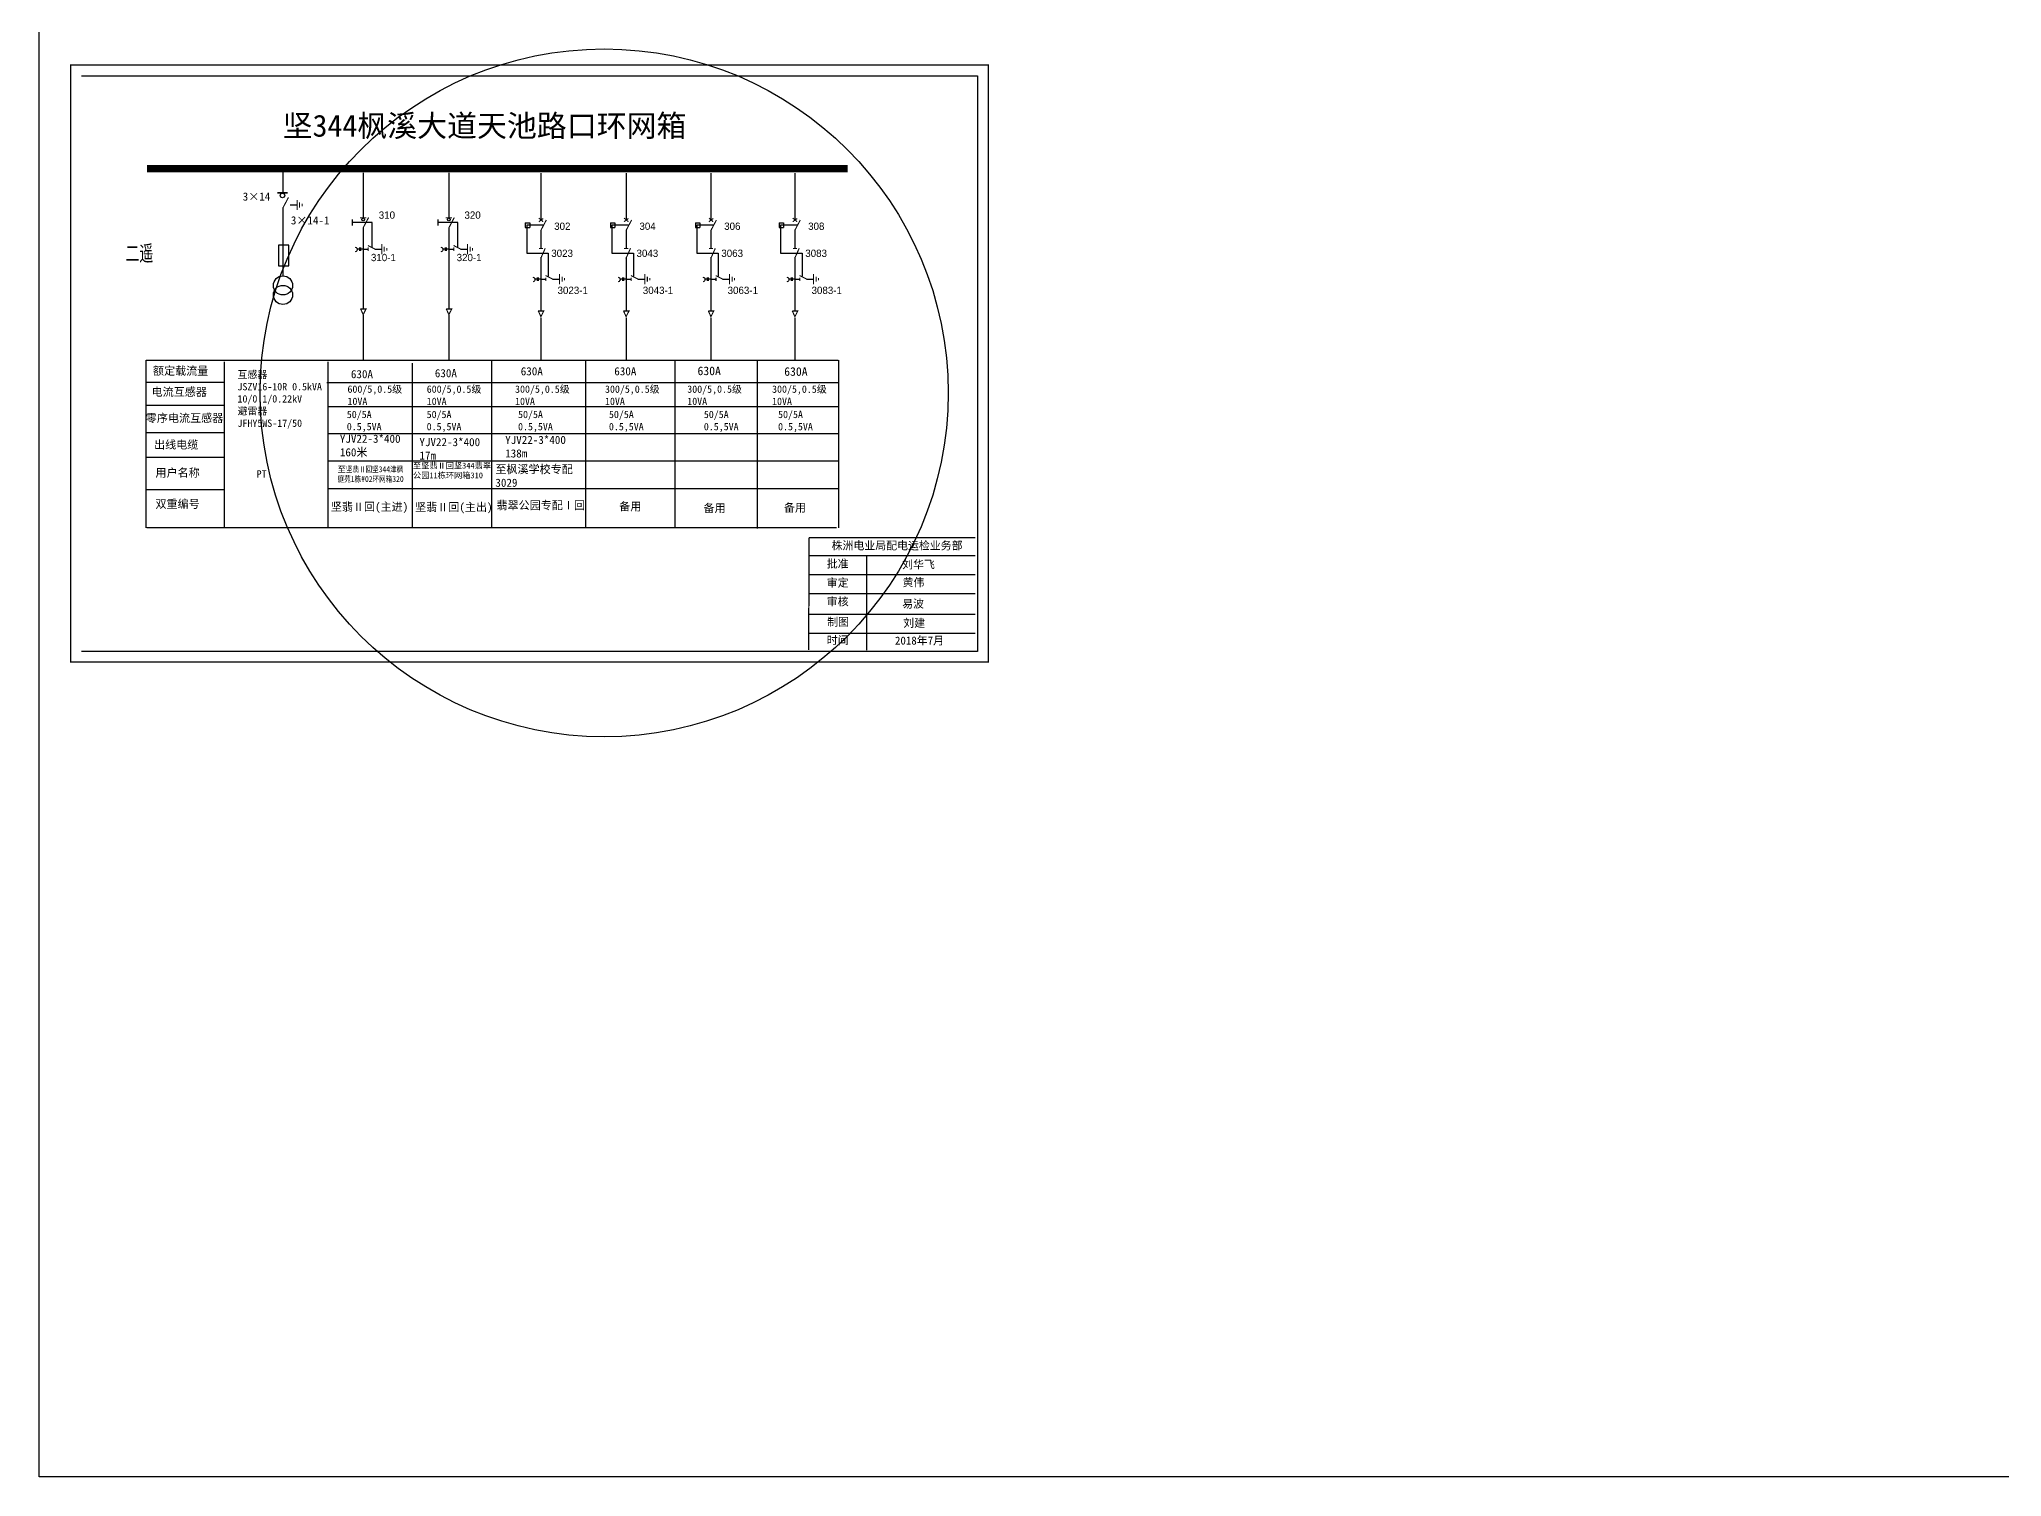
# Model space of a CAD drawing. Extents: x -194 to 226, y -192 to 105.
# Drawn here: x -194.2 to 74.2, y -191.9 to 4.7 of the extents above; entities that cross this region are included whole.
import ezdxf

# ---------------------------------------------------------------- set-up
doc = ezdxf.new("R2010")
doc.units = 0
doc.header["$LTSCALE"] = 0.774411
doc.linetypes.add('ACAD_ISO02W100', pattern=[15, 12, -3])
doc.linetypes.add('CENTER', pattern=[50.8, 31.75, -6.35, 6.35, -6.35])
doc.layers.get('0').update_dxf_attribs({"linetype": 'CONTINUOUS'})
doc.layers.add('2', color=7, linetype='CONTINUOUS')
doc.layers.add('3', color=7, linetype='CONTINUOUS')
doc.styles.add('hztxt_txtstyle_0.00_0_0', font='simkai.ttf')
doc.styles.add('hztxt_txtstyle_1.80_0_0', font='', dxfattribs={"height": 1.8, "bigfont": 'hztxt.shx'})
doc.styles.add('hztxt_txtstyle_2.70_0_0', font='simkai.ttf', dxfattribs={"height": 2.7})
doc.styles.add('字体', font='', dxfattribs={"height": 2.5})
doc.styles.add('宋体', font='', dxfattribs={"width": 0.65})
doc.styles.get('hztxt_txtstyle_1.80_0_0').set_extended_font_data('hztxt')
doc.styles.get('字体').set_extended_font_data('SimSun')
doc.styles.get('宋体').set_extended_font_data('SimSun')

# ---------------------------------------------------------------- blocks, each defined once
blk = doc.blocks.new('JD')
for points in [[(-2, 0.2), (-2, -0.2), (2, 0.2), (2, -0.2)], [(1, -1.2), (1, -0.8), (-1, -1.2), (-1, -0.8)], [(-0.5, -1.8), (-0.5, -2.2), (0.5, -1.8), (0.5, -2.2)]]:
    blk.add_trace(points)

msp = doc.modelspace()

# ---------------------------------------------------------------- linework, layer by layer
for p, q in [((-194.22, -191.91), (-194.22, 105.09)), ((225.78, -191.91), (-194.22, -191.91))]:
    msp.add_line(p, q)
at = {"color": 0}
for p, q in [((-160.91, -12.95), (-160.91, -16.24)), ((-149.93, -13.55), (-149.93, -19.66)), ((-138.21, -13.55), (-138.21, -19.66)), ((-125.62, -13.59), (-125.62, -20)), ((-113.96, -13.59), (-113.96, -20)), ((-102.36, -13.59), (-102.36, -20)), ((-90.89, -13.59), (-90.89, -20)), ((-160.89, -18.27), (-160.89, -27.6)), ((-159.91, -17.9), (-158.97, -17.9)), ((-149.93, -21.02), (-149.93, -32.13)), ((-138.21, -21.02), (-138.21, -32.13)), ((-127.75, -20.35), (-127.15, -20.35)), ((-127.75, -20.35), (-127.75, -21.01)), ((-127.75, -21.01), (-127.15, -21.01)), ((-127.15, -20.35), (-127.15, -21.01)), ((-125.62, -21.36), (-125.62, -23.84)), ((-116.09, -20.35), (-115.49, -20.35)), ((-116.09, -20.35), (-116.09, -21.01)), ((-116.09, -21.01), (-115.49, -21.01)), ((-115.49, -20.35), (-115.49, -21.01)), ((-113.96, -21.36), (-113.96, -23.84)), ((-104.49, -20.35), (-103.89, -20.35)), ((-104.49, -20.35), (-104.49, -21.01)), ((-104.49, -21.01), (-103.89, -21.01)), ((-103.89, -20.35), (-103.89, -21.01)), ((-102.36, -21.36), (-102.36, -23.84)), ((-93.02, -20.35), (-92.42, -20.35)), ((-93.02, -20.35), (-93.02, -21.01)), ((-93.02, -21.01), (-92.42, -21.01)), ((-92.42, -20.35), (-92.42, -21.01)), ((-90.89, -21.36), (-90.89, -23.84)), ((-149.93, -23.97), (-149.23, -23.97)), ((-148.33, -23.95), (-147.39, -23.95)), ((-138.21, -23.97), (-137.52, -23.97)), ((-136.61, -23.95), (-135.67, -23.95)), ((-125.62, -25.08), (-125.62, -32.38)), ((-113.96, -25.08), (-113.96, -32.38)), ((-102.36, -25.08), (-102.36, -32.38)), ((-90.89, -25.08), (-90.89, -32.38)), ((-125.62, -28.08), (-124.93, -28.08)), ((-124.03, -28.06), (-123.08, -28.06)), ((-113.96, -28.08), (-113.27, -28.08)), ((-112.37, -28.06), (-111.43, -28.06)), ((-102.36, -28.08), (-101.67, -28.08)), ((-100.77, -28.06), (-99.83, -28.06)), ((-90.89, -28.08), (-90.19, -28.08)), ((-89.29, -28.06), (-88.35, -28.06)), ((-168.85, -42.23), (-179.55, -42.23)), ((-168.89, -45.38), (-179.6, -45.38)), ((-168.89, -49.09), (-179.6, -49.09)), ((-168.93, -52.48), (-179.64, -52.48)), ((-168.89, -56.89), (-179.6, -56.89))]:
    msp.add_line(p, q, dxfattribs=at)
at = {"color": 0, "linetype": 'ACAD_ISO02W100'}
for p, q in [((-125.32, -20.69), (-127.56, -20.69)), ((-127.56, -20.69), (-127.56, -24.5)), ((-113.66, -20.69), (-115.9, -20.69)), ((-115.9, -20.69), (-115.9, -24.5)), ((-102.06, -20.69), (-104.3, -20.69)), ((-104.3, -20.69), (-104.3, -24.5)), ((-90.59, -20.69), (-92.83, -20.69)), ((-92.83, -20.69), (-92.83, -24.5)), ((-127.56, -24.5), (-124.6, -24.5)), ((-124.6, -24.5), (-124.6, -27.65)), ((-115.9, -24.5), (-112.95, -24.5)), ((-112.95, -24.5), (-112.95, -27.65)), ((-104.3, -24.5), (-101.35, -24.5)), ((-101.35, -24.5), (-101.35, -27.65)), ((-92.83, -24.5), (-89.87, -24.5)), ((-89.87, -24.5), (-89.87, -27.65))]:
    msp.add_line(p, q, dxfattribs=at)
at = {"color": 0, "linetype": 'CENTER'}
for p, q in [((-149.92, -33.02), (-149.92, -39.16)), ((-138.2, -33.02), (-138.2, -39.16)), ((-125.61, -33.36), (-125.61, -39.13)), ((-113.96, -33.36), (-113.96, -39.13)), ((-102.36, -33.36), (-102.36, -39.13)), ((-90.88, -33.36), (-90.88, -39.13))]:
    msp.add_line(p, q, dxfattribs=at)
at = {"color": 0, "linetype": 'Continuous'}
for p, q in [((-179.62, -39.15), (-84.96, -39.15)), ((-179.58, -62.09), (-179.58, -39.15)), ((-168.95, -39.39), (-168.95, -62.09)), ((-154.74, -39.39), (-154.74, -62.09)), ((-143.22, -39.55), (-143.22, -62.07)), ((-132.39, -39.19), (-132.39, -62.08)), ((-119.5, -39.19), (-119.5, -62.08)), ((-107.3, -39.21), (-107.3, -62.1)), ((-96.03, -39.28), (-96.03, -62.18)), ((-84.9, -39.16), (-84.9, -62.1)), ((-154.91, -42.21), (-84.92, -42.21)), ((-154.74, -45.51), (-84.9, -45.51)), ((-154.74, -49.19), (-85.01, -49.19)), ((-154.74, -52.92), (-84.83, -52.92)), ((-154.74, -56.71), (-84.92, -56.71)), ((-85.17, -62.09), (-179.5, -62.09)), ((-88.96, -65.9), (-66.21, -65.9)), ((-81.07, -65.9), (-81.07, -78.83)), ((-88.96, -68.49), (-66.21, -68.49)), ((-88.96, -71.08), (-66.21, -71.08)), ((-88.96, -73.91), (-66.21, -73.91)), ((-88.96, -76.5), (-66.21, -76.5))]:
    msp.add_line(p, q, dxfattribs=at)
at = {"color": 0, "linetype": 'Continuous', "const_width": 0.182}
msp.add_lwpolyline([(-189.91, 1.23), (-64.42, 1.23), (-64.42, -80.47), (-189.91, -80.47)], close=True, dxfattribs=at)
at = {"color": 0, "linetype": 'Continuous'}
msp.add_lwpolyline([(-188.43, -0.24), (-65.9, -0.24), (-65.9, -79), (-188.43, -79)], dxfattribs=at)
at = {"color": 0}
for points, const_width in [([(-179.5, -12.95), (-83.65, -12.95)], 0.998), ([(-161.66, -16.28), (-160.26, -16.28)], 0.238), ([(-160.89, -18.31), (-160.14, -16.89)], 0.15), ([(-150.37, -19.68), (-149.48, -19.68)], 0.15), ([(-149.93, -21.06), (-149.18, -19.64)], 0.15), ([(-138.65, -19.68), (-137.77, -19.68)], 0.15), ([(-138.21, -21.06), (-137.46, -19.64)], 0.15), ([(-125.9, -20.22), (-125.3, -19.77)], 0.15), ([(-125.9, -19.72), (-125.31, -20.21)], 0.15), ([(-125.62, -21.4), (-124.87, -19.98)], 0.15), ([(-114.24, -19.72), (-113.65, -20.21)], 0.15), ([(-114.25, -20.22), (-113.64, -19.77)], 0.15), ([(-113.96, -21.4), (-113.21, -19.98)], 0.15), ([(-102.64, -19.72), (-102.06, -20.21)], 0.15), ([(-102.65, -20.22), (-102.04, -19.77)], 0.15), ([(-102.36, -21.4), (-101.61, -19.98)], 0.15), ([(-91.17, -20.22), (-90.56, -19.77)], 0.15), ([(-91.17, -19.72), (-90.58, -20.21)], 0.15), ([(-90.89, -21.4), (-90.14, -19.98)], 0.15), ([(-149.27, -23.47), (-148.27, -23.97)], 0.15), ([(-149.23, -23.74), (-149.23, -24.2)], 0.15), ([(-137.55, -23.47), (-136.56, -23.97)], 0.15), ([(-137.52, -23.74), (-137.52, -24.2)], 0.15), ([(-125.89, -23.88), (-125.33, -23.88)], 0.15), ([(-125.65, -25.26), (-125.02, -23.85)], 0.15), ([(-114.23, -23.88), (-113.67, -23.88)], 0.15), ([(-113.99, -25.26), (-113.36, -23.85)], 0.15), ([(-102.63, -23.88), (-102.08, -23.88)], 0.15), ([(-102.39, -25.26), (-101.76, -23.85)], 0.15), ([(-91.15, -23.88), (-90.6, -23.88)], 0.15), ([(-90.92, -25.26), (-90.29, -23.85)], 0.15), ([(-124.97, -27.58), (-123.97, -28.08)], 0.15), ([(-124.93, -27.85), (-124.93, -28.31)], 0.15), ([(-113.31, -27.58), (-112.31, -28.08)], 0.15), ([(-113.27, -27.85), (-113.27, -28.31)], 0.15), ([(-101.71, -27.58), (-100.71, -28.08)], 0.15), ([(-101.67, -27.85), (-101.67, -28.31)], 0.15), ([(-90.23, -27.58), (-89.23, -28.08)], 0.15), ([(-90.19, -27.85), (-90.19, -28.31)], 0.15), ([(-150.29, -32.15), (-149.53, -32.15), (-149.92, -32.92), (-150.28, -32.13)], 0.15), ([(-138.57, -32.15), (-137.81, -32.15), (-138.2, -32.92), (-138.57, -32.13)], 0.15), ([(-125.99, -32.43), (-125.22, -32.43), (-125.61, -33.2), (-125.98, -32.41)], 0.15), ([(-114.33, -32.43), (-113.57, -32.43), (-113.96, -33.2), (-114.32, -32.41)], 0.15), ([(-102.73, -32.43), (-101.97, -32.43), (-102.36, -33.2), (-102.72, -32.41)], 0.15), ([(-91.25, -32.43), (-90.49, -32.43), (-90.88, -33.2), (-91.24, -32.41)], 0.15)]:
    msp.add_lwpolyline(points, dxfattribs=dict(at, const_width=const_width))
for points in [[(-151.44, -19.91), (-151.44, -20.74)], [(-139.72, -19.91), (-139.72, -20.74)], [(-161.49, -23.44), (-161.49, -26.24), (-160.1, -26.24), (-160.1, -23.41), (-161.49, -23.41)], [(-150.43, -23.96), (-150.74, -23.96)], [(-150.43, -23.75), (-150.43, -24.21)], [(-150.29, -23.75), (-150.29, -24.21)], [(-149.93, -23.96), (-150.29, -23.96)], [(-138.71, -23.96), (-139.03, -23.96)], [(-138.71, -23.75), (-138.71, -24.21)], [(-138.57, -23.75), (-138.57, -24.21)], [(-138.21, -23.96), (-138.57, -23.96)], [(-126.12, -28.07), (-126.44, -28.07)], [(-126.12, -27.86), (-126.12, -28.31)], [(-125.98, -27.86), (-125.98, -28.31)], [(-125.62, -28.07), (-125.98, -28.07)], [(-114.46, -28.07), (-114.78, -28.07)], [(-114.46, -27.86), (-114.46, -28.31)], [(-114.32, -27.86), (-114.32, -28.31)], [(-113.96, -28.07), (-114.32, -28.07)], [(-102.87, -28.07), (-103.18, -28.07)], [(-102.87, -27.86), (-102.87, -28.31)], [(-102.73, -27.86), (-102.73, -28.31)], [(-102.36, -28.07), (-102.73, -28.07)], [(-91.39, -28.07), (-91.71, -28.07)], [(-91.39, -27.86), (-91.39, -28.31)], [(-91.25, -27.86), (-91.25, -28.31)], [(-90.89, -28.07), (-91.25, -28.07)]]:
    msp.add_lwpolyline(points, dxfattribs=at)
at = {"color": 0, "linetype": 'ACAD_ISO02W100'}
for points in [[(-148.7, -23.74), (-148.7, -20.32), (-151.44, -20.32)], [(-136.98, -23.74), (-136.98, -20.32), (-139.72, -20.32)]]:
    msp.add_lwpolyline(points, dxfattribs=at)
at = {"color": 0}
for points in [[(-151.01, -23.71, -0.877934), (-151, -24.32)], [(-139.29, -23.71, -0.877934), (-139.28, -24.32)], [(-126.71, -27.81, -0.877934), (-126.69, -28.42)], [(-115.05, -27.81, -0.877934), (-115.04, -28.42)], [(-103.45, -27.81, -0.877934), (-103.44, -28.42)], [(-91.97, -27.81, -0.877934), (-91.96, -28.42)]]:
    msp.add_lwpolyline(points, format="xyb", dxfattribs=at)
at = {"color": 0, "linetype": 'Continuous', "const_width": 0.182}
for points in [[(-88.96, -63.42), (-88.98, -78.79)], [(-88.96, -63.42), (-66.21, -63.42)]]:
    msp.add_lwpolyline(points, dxfattribs=at)
at = {"color": 1, "linetype": 'Continuous'}
msp.add_circle((-116.97, -43.63), 47.05, dxfattribs=at)
at = {"color": 0}
for centre, radius in [((-160.96, -16.62), 0.305), ((-149.93, -19.89), 0.192), ((-138.21, -19.89), 0.192)]:
    msp.add_circle(centre, radius, dxfattribs=at)
at = {"layer": '2', "color": 0}
for centre in [(-160.89, -28.93), (-160.89, -30.23)]:
    msp.add_circle(centre, 1.31, dxfattribs=at)

# ---------------------------------------------------------------- block references
at = {"color": 0, "xscale": 0.3494655254594932, "yscale": 0.3494655254594932, "zscale": 0.3494655254595134, "rotation": 90}
for p in [(-158.96, -17.93), (-147.38, -23.98), (-135.66, -23.98), (-123.07, -28.08), (-111.41, -28.08), (-99.82, -28.08), (-88.34, -28.08)]:
    msp.add_blockref('JD', p, dxfattribs=at)

# ---------------------------------------------------------------- texts
at = {"color": 0, "linetype": 'Continuous', "style": 'hztxt_txtstyle_2.70_0_0'}
for s, p in [('3×14', (-166.4, -17.33)), ('3×14-1', (-159.81, -20.58))]:
    msp.add_text(s, height=1.109, dxfattribs=at).set_placement(p)
at = {"color": 0, "style": 'hztxt_txtstyle_1.80_0_0'}
for s, p in [('310', (-147.79, -19.81)), ('320', (-136.07, -19.81)), ('302', (-123.8, -21.33)), ('304', (-112.14, -21.33)), ('306', (-100.55, -21.33)), ('308', (-89.07, -21.33)), ('3023', (-124.2, -25.03)), ('3043', (-112.54, -25.03)), ('3063', (-100.94, -25.03)), ('3083', (-89.46, -25.03)), ('310-1', (-148.86, -25.61)), ('320-1', (-137.14, -25.61)), ('3023-1', (-123.34, -30.1)), ('3043-1', (-111.68, -30.1)), ('3063-1', (-100.08, -30.1)), ('3083-1', (-88.6, -30.1))]:
    msp.add_text(s, height=0.998, dxfattribs=at).set_placement(p)
at = {"color": 0, "linetype": 'Continuous', "attachment_point": 1}
for s, insert, char_height, width, style in [('{\\C256;坚344枫溪大道天池路口环网箱}', (-160.94, -5.58), 3, 90.5642, '字体'), ('{\\fSimSun|b0|i0|c134|p2;额定载流量}', (-178.67, -40.06), 1.1094, 17.8852, 'hztxt_txtstyle_2.70_0_0'), ('{\\fSimSun|b0|i0|c134|p2;630A}', (-128.37, -40.12), 1.1094, 17.8852, 'hztxt_txtstyle_2.70_0_0'), ('{\\fSimSun|b0|i0|c134|p2;630A}', (-115.58, -40.12), 1.1094, 17.8852, 'hztxt_txtstyle_2.70_0_0'), ('{\\fSimSun|b0|i0|c134|p2;630A}', (-104.2, -40.03), 1.1757, 9.454, 'hztxt_txtstyle_0.00_0_0'), ('{\\fSimSun|b0|i0|c134|p2;630A}', (-92.34, -40.12), 1.1757, 9.454, 'hztxt_txtstyle_0.00_0_0'), ('{\\fSimSun|b0|i0|c134|p2;电流互感器}', (-178.86, -42.94), 1.1094, 17.8852, 'hztxt_txtstyle_2.70_0_0'), ('\\A1;{\\fSimSun|b0|i0|c134|p2;互感器\\PJSZV16-10R 0.5kVA\\P10/0.1/0.22kV\\P避雷器\\PJFHY5WS-17/50}', (-167.11, -40.62), 0.9985, 18.4113, 'hztxt_txtstyle_2.70_0_0'), ('\\A1;{\\fSimSun|b0|i0|c134|p2;600/5,0.5级\\P10VA}', (-152.07, -42.62), 0.9985, 18.4113, 'hztxt_txtstyle_2.70_0_0'), ('{\\fSimSun|b0|i0|c134|p2;630A}', (-151.6, -40.51), 1.1094, 17.8852, 'hztxt_txtstyle_2.70_0_0'), ('\\A1;{\\fSimSun|b0|i0|c134|p2;600/5,0.5级\\P10VA}', (-141.23, -42.62), 0.9985, 18.4113, 'hztxt_txtstyle_2.70_0_0'), ('{\\fSimSun|b0|i0|c134|p2;630A}', (-140.12, -40.38), 1.1094, 17.8852, 'hztxt_txtstyle_2.70_0_0'), ('\\A1;{\\fSimSun|b0|i0|c134|p2;300/5,0.5级\\P10VA}', (-129.15, -42.62), 0.9985, 18.4113, 'hztxt_txtstyle_2.70_0_0'), ('\\A1;{\\fSimSun|b0|i0|c134|p2;300/5,0.5级\\P10VA}', (-116.85, -42.62), 0.9985, 18.4113, 'hztxt_txtstyle_2.70_0_0'), ('\\A1;{\\fSimSun|b0|i0|c134|p2;300/5,0.5级\\P10VA}', (-105.6, -42.62), 0.9985, 18.4113, 'hztxt_txtstyle_2.70_0_0'), ('\\A1;{\\fSimSun|b0|i0|c134|p2;300/5,0.5级\\P10VA}', (-94, -42.62), 0.9985, 18.4113, 'hztxt_txtstyle_2.70_0_0'), ('{\\fSimSun|b0|i0|c134|p2;零序电流互感器}', (-179.65, -46.52), 1.1094, 17.8852, 'hztxt_txtstyle_2.70_0_0'), ('{\\fSimSun|b0|i0|c134|p2;50/5A\\P0.5,5VA}', (-152.16, -46.08), 0.9985, 17.8852, 'hztxt_txtstyle_2.70_0_0'), ('{\\fSimSun|b0|i0|c134|p2;50/5A\\P0.5,5VA}', (-141.24, -46.08), 0.9985, 17.8852, 'hztxt_txtstyle_2.70_0_0'), ('{\\fSimSun|b0|i0|c134|p2;50/5A\\P0.5,5VA}', (-128.74, -46.08), 0.9985, 17.8852, 'hztxt_txtstyle_2.70_0_0'), ('{\\fSimSun|b0|i0|c134|p2;50/5A\\P0.5,5VA}', (-116.31, -46.08), 0.9985, 17.8852, 'hztxt_txtstyle_2.70_0_0'), ('{\\fSimSun|b0|i0|c134|p2;50/5A\\P0.5,5VA}', (-103.33, -46.08), 0.9985, 17.8852, 'hztxt_txtstyle_2.70_0_0'), ('{\\fSimSun|b0|i0|c134|p2;50/5A\\P0.5,5VA}', (-93.18, -46.08), 0.9985, 17.8852, 'hztxt_txtstyle_2.70_0_0'), ('{\\fSimSun|b0|i0|c134|p2;出线电缆}', (-178.52, -50.16), 1.1094, 17.8852, 'hztxt_txtstyle_2.70_0_0'), ('{\\fSimSun|b0|i0|c134|p2;YJV22-3*400\\P160米}', (-153.11, -49.35), 1.1094, 17.8852, 'hztxt_txtstyle_2.70_0_0'), ('{\\fSimSun|b0|i0|c134|p2;YJV22-3*400\\P17m}', (-142.23, -49.81), 1.1094, 17.8852, 'hztxt_txtstyle_2.70_0_0'), ('{\\fSimSun|b0|i0|c134|p2;YJV22-3*400\\P138m}', (-130.5, -49.51), 1.1094, 17.8852, 'hztxt_txtstyle_2.70_0_0'), ('{\\fSimSun|b0|i0|c134|p2;\\H0.7211x;至\\W0.8;\\C256;坚翡Ⅱ回坚344津枫庭苑1栋#02环网箱320}', (-153.41, -53.68), 1.1094, 9.6036, 'hztxt_txtstyle_2.70_0_0'), ('{\\fSimSun|b0|i0|c134|p2;至\\C256;坚翡Ⅱ回坚344翡翠公园11栋环网箱310}', (-143.11, -53.18), 0.8, 11.2806, 'hztxt_txtstyle_2.70_0_0'), ('{\\fSimSun|b0|i0|c134|p2;至枫溪学校专配3029}', (-131.84, -53.52), 1.1094, 12.4276, 'hztxt_txtstyle_2.70_0_0'), ('{\\fSimSun|b0|i0|c134|p2;用户名称}', (-178.33, -54.01), 1.1094, 17.8852, 'hztxt_txtstyle_2.70_0_0'), ('{\\fSimSun|b0|i0|c134|p2;PT}', (-164.5, -54.21), 1.0024, 7.7986, 'hztxt_txtstyle_0.00_0_0'), ('{\\fSimSun|b0|i0|c134|p2;双重编号}', (-178.33, -58.27), 1.1094, 17.8852, 'hztxt_txtstyle_2.70_0_0'), ('{\\fSimSun|b0|i0|c134|p2;坚翡Ⅱ回(主进)}', (-154.35, -58.66), 1.1094, 12.4276, 'hztxt_txtstyle_2.70_0_0'), ('{\\fSimSun|b0|i0|c134|p2;坚翡Ⅱ回(主出)}', (-142.82, -58.71), 1.1094, 12.4276, 'hztxt_txtstyle_2.70_0_0'), ('{\\fSimSun|b0|i0|c134|p2;翡翠公园专配Ⅰ回}', (-131.69, -58.45), 1.1094, 12.4276, 'hztxt_txtstyle_2.70_0_0'), ('{\\fSimSun|b0|i0|c134|p2;备用}', (-114.9, -58.62), 1.1094, 12.4276, 'hztxt_txtstyle_2.70_0_0'), ('{\\fSimSun|b0|i0|c134|p2;备用}', (-103.37, -58.85), 1.1094, 12.4276, 'hztxt_txtstyle_2.70_0_0'), ('{\\fSimSun|b0|i0|c134|p2;备用}', (-92.38, -58.78), 1.1094, 12.4276, 'hztxt_txtstyle_2.70_0_0'), ('株洲电业局配电运检业务部', (-85.86, -63.97), 1.0944, 29.9201, '字体'), ('{\\fKaiTi_GB2312|b0|i0|c134|p49;批准}', (-86.52, -66.46), 1.0944, 8.5588, '字体'), ('刘华飞', (-76.21, -66.56), 1.094, 8.5588, '字体'), ('\\f\uffbfﾬￌﾣﾤ_GB2312|b0|i0|c134|p49;审定', (-86.52, -69.06), 1.0944, 8.5588, '字体'), ('黄伟', (-76.15, -69), 1.094, 8.5588, '字体'), ('\\f\uffbfﾬￌﾣﾤ_GB2312|b0|i0|c134|p49;审核', (-86.52, -71.64), 1.0944, 8.5588, '字体'), ('易波', (-76.21, -71.93), 1.094, 8.5588, '字体'), ('\\f\uffbfﾬￌﾣﾤ_GB2312|b0|i0|c134|p49;制图', (-86.46, -74.42), 1.0944, 8.5588, '字体'), ('刘建', (-76.05, -74.57), 1.094, 8.5588, '字体'), ('\\f\uffbfﾬￌﾣﾤ_GB2312|b0|i0|c134|p49;时间', (-86.52, -76.93), 1.0944, 8.5588, '字体'), ('2018年7月', (-77.19, -76.97), 1.094, 16.0081, '字体')]:
    msp.add_mtext(s, dxfattribs=dict(at, insert=insert, char_height=char_height, width=width, style=style))
at = {"layer": '3', "color": 0, "style": '宋体', "width": 0.65}
msp.add_text('二遥', height=2.143, dxfattribs=at).set_placement((-182.43, -25.6, -0.03))

doc.saveas('drawing.dxf')
